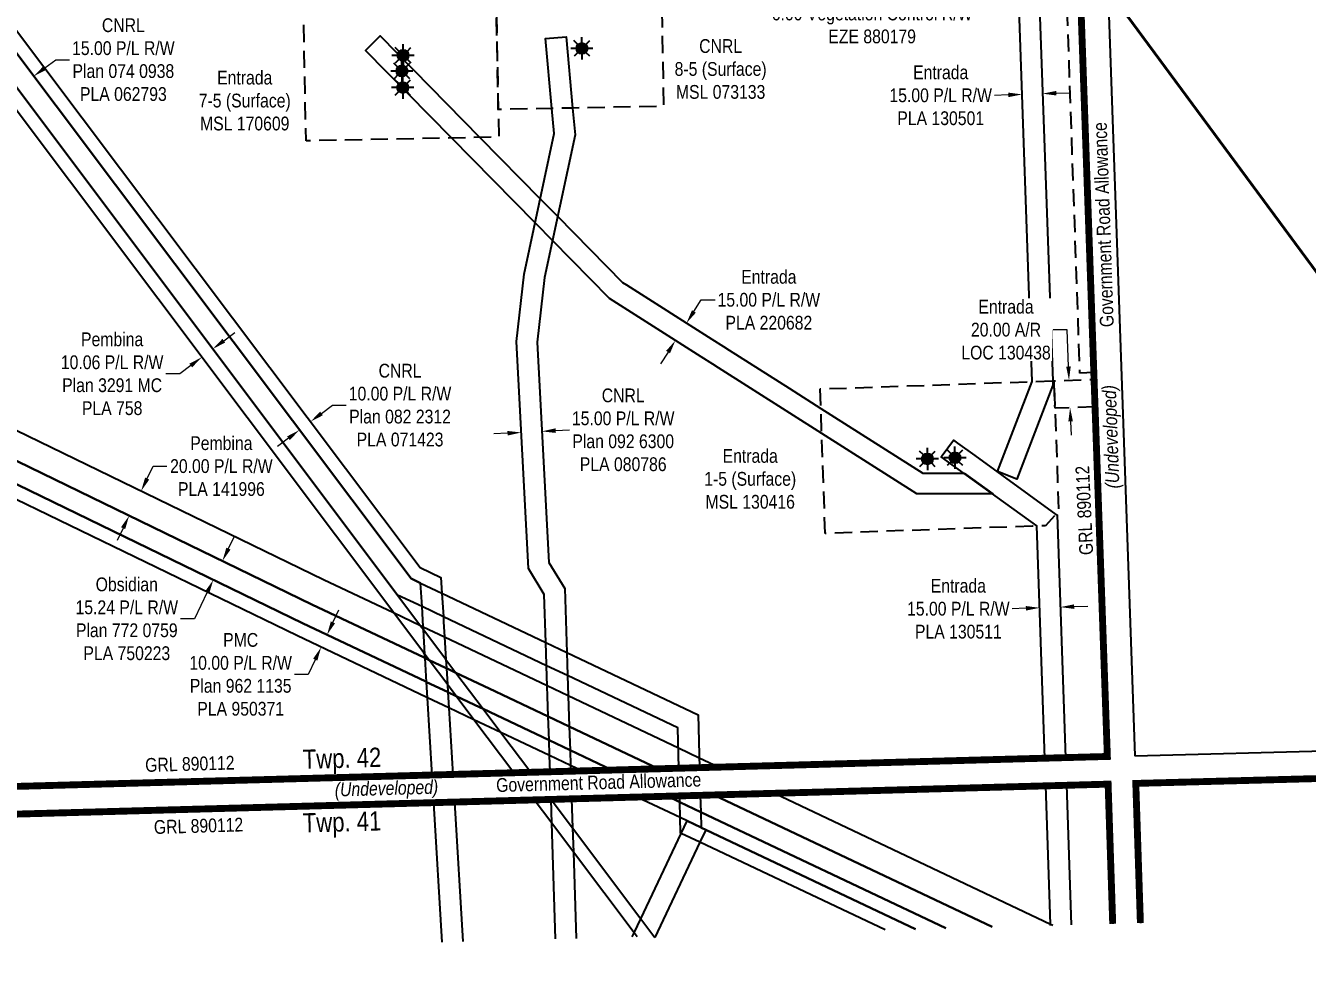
# Model space of a CAD drawing. Extents: x 632269 to 650517, y 5825252 to 5832959.
# Drawn here: x 647098 to 648029, y 5827792 to 5828474 of the extents above; entities that cross this region are included whole.
import ezdxf
from ezdxf.enums import TextEntityAlignment as Align

# ---------------------------------------------------------------- set-up
doc = ezdxf.new("R2010")
doc.units = 0
doc.header["$LTSCALE"] = 5
doc.header["$PDMODE"] = 35
doc.header["$PDSIZE"] = 10
for name, pattern in [('CENTERLINEX3', [5, 2.5, -1, 0.5, -1]), ('DASHDOT2', [12.7, 6.35, -3.175, 0, -3.175]), ('foc-ACCESSROAD', [3.75, 2.5, -1.25]), ('foc-FLOWLINE', [3.75, 2.5, -1.25])]:
    doc.linetypes.add(name, pattern=pattern)
doc.layers.get('Defpoints').update_dxf_attribs({"color": 9})
for name, color, linetype in [('AS-POWER', 104, 'foc-POWER'), ('AS-WILDLIFE', 131, 'DASHDOT2'), ('C-RW', 13, 'Continuous'), ('C-WS-S', 8, 'Continuous'), ('D-TXT', 6, 'Continuous'), ('F-AR', 190, 'foc-ACCESSROAD'), ('F-EZE', 190, 'foc-FLOWLINE'), ('F-RW', 190, 'Continuous'), ('F-WS', 190, 'foc-ACCESSROAD'), ('L-ROAD-T', 7, 'Continuous'), ('L-SEC', 7, 'Continuous')]:
    doc.layers.add(name, color=color, linetype=linetype)
doc.layers.add('AS-TRAPPER BOUNDARY', color=7, linetype='CENTERLINEX3', true_color=0xb85c00, transparency=0.6)
doc.layers.add('AS-TRAPPER-T', color=7, linetype='Continuous', true_color=0xc26100)
for name, color, linetype, lineweight in [('C-RW-T', 13, 'Continuous', 9), ('F-AR-T', 190, 'Continuous', 9), ('F-EZE-T', 190, 'Continuous', 9), ('F-RW-T', 190, 'Continuous', 9), ('F-WS-T', 190, 'Continuous', 9), ('T-TEXT', 48, 'Continuous', 18)]:
    doc.layers.add(name, color=color, linetype=linetype, lineweight=lineweight)
doc.styles.add('80CG', font='ARIALN.TTF', dxfattribs={"height": 10})
doc.styles.add('80L', font='ARIALN.TTF', dxfattribs={"height": 10})
doc.styles.add('80LS', font='ARIALNI.TTF', dxfattribs={"height": 10})
doc.styles.add('foc-LtypeFont', font='ARIALN.TTF', dxfattribs={"height": 7.35})
doc.linetypes.add('foc-POWER', pattern='A,6,-1,["P",foc-LtypeFont,S=0.2,R=0,X=-0.625,Y=-0.75],-1.24,4', length=12.24)
doc.dimstyles.new('Compass 5 000', dxfattribs={"dimscale": 5, "dimtxt": 9, "dimasz": 2, "dimexe": 0.2, "dimexo": 0.0625, "dimgap": 0.5, "dimtad": 0, "dimtih": 1, "dimtoh": 1, "dimzin": 0, "dimdsep": 46, "dimtxsty": '80CG', "dimcen": 0.1, "dimse1": 1, "dimse2": 1, "dimclrd": 256, "dimclrt": 256, "dimaunit": 1, "dimadec": 4, "dimazin": 0, "dimtfac": 0.06, "dimtofl": 0, "dimtmove": 0, "dimatfit": 1, "dimfxl": 0.2, "dimtolj": 1, "dimtzin": 0, "dimlwd": -1, "dimarcsym": 0})

# ---------------------------------------------------------------- blocks, each defined once
blk = doc.blocks.new('*D454')
at = {"layer": 'Defpoints', "color": 0, "transparency": 16777216}
for p in [(647624.76, 5828543.62), (647624.91, 5828537.62), (647626.34, 5828537.66)]:
    blk.add_point(p, dxfattribs=at)
at = {"layer": 'F-EZE-T', "transparency": 16777216}
for p, q in [((647625.94, 5828553.65), (647625.68, 5828563.65)), ((647626.6, 5828527.66), (647627.73, 5828483.24)), ((647627.73, 5828483.24), (647637.73, 5828483.24))]:
    blk.add_line(p, q, dxfattribs=at)
for points in [[(647627.6, 5828553.7), (647624.27, 5828553.61), (647626.19, 5828543.66)], [(647628.26, 5828527.7), (647624.93, 5828527.62), (647626.34, 5828537.66)]]:
    blk.add_solid(points, dxfattribs=at)
at = {"layer": 'F-EZE-T', "transparency": 16777216, "insert": (647712.88, 5828483.24), "char_height": 10, "attachment_point": 5, "style": '80CG'}
blk.add_mtext('\\A1;Fortis\\P6.00 Vegetation Control R/W\\PEZE 880179', dxfattribs=at)
blk = doc.blocks.new('*D483')
at = {"layer": 'Defpoints', "color": 0, "transparency": 16777216}
for p in [(647861.84, 5828217.05), (647856.68, 5828196.92), (647862.62, 5828197.15)]:
    blk.add_point(p, dxfattribs=at)
at = {"layer": 'F-AR-T', "transparency": 16777216}
for p, q in [((647854.45, 5828253.54), (647844.45, 5828253.54)), ((647855.5, 5828226.81), (647854.45, 5828253.54)), ((647857.08, 5828186.93), (647857.47, 5828176.94))]:
    blk.add_line(p, q, dxfattribs=at)
for points in [[(647857.17, 5828226.87), (647853.84, 5828226.74), (647855.9, 5828216.81)], [(647858.74, 5828186.99), (647855.41, 5828186.86), (647856.68, 5828196.92)]]:
    blk.add_solid(points, dxfattribs=at)
at = {"layer": 'F-AR-T', "transparency": 16777216, "insert": (647810.14, 5828253.54), "char_height": 10, "attachment_point": 5, "style": '80CG', "bg_fill": 3, "box_fill_scale": 1.1, "bg_fill_color": 256, "bg_fill_true_color": 13158600, "bg_fill_transparency": 0}
blk.add_mtext('\\A1;Entrada\\P20.00 A/R\\PLOC 130438', dxfattribs=at)
blk = doc.blocks.new('*D538')
at = {"layer": 'Defpoints', "color": 0, "transparency": 16777216}
for p in [(647234.64, 5828238.57), (647225.86, 5828233.52), (647226.6, 5828232.54)]:
    blk.add_point(p, dxfattribs=at)
at = {"layer": 'F-RW-T', "transparency": 16777216}
for p, q in [((647241.9, 5828245.57), (647249.89, 5828251.57)), ((647217.86, 5828227.52), (647209.87, 5828221.51)), ((647209.87, 5828221.51), (647199.87, 5828221.51))]:
    blk.add_line(p, q, dxfattribs=at)
for points in [[(647240.89, 5828246.9), (647242.9, 5828244.23), (647233.9, 5828239.56)], [(647216.86, 5828228.85), (647218.86, 5828226.19), (647225.86, 5828233.52)]]:
    blk.add_solid(points, dxfattribs=at)
at = {"layer": 'F-RW-T', "transparency": 16777216, "insert": (647160.78, 5828221.51), "char_height": 10, "attachment_point": 5, "style": '80CG'}
blk.add_mtext('\\A1;Pembina\\P10.06 P/L R/W\\PPlan 3291 MC\\PPLA 758', dxfattribs=at)
blk = doc.blocks.new('*D609')
at = {"layer": 'Defpoints', "color": 0, "transparency": 16777216}
for p in [(647103.85, 5828437.7), (647108.25, 5828431.85), (647096.25, 5828422.84)]:
    blk.add_point(p, dxfattribs=at)
at = {"layer": 'F-RW-T', "transparency": 16777216}
for p, q in [((647111.85, 5828443.71), (647119.84, 5828449.71)), ((647119.84, 5828449.71), (647129.84, 5828449.71)), ((647083.86, 5828422.69), (647075.86, 5828416.68))]:
    blk.add_line(p, q, dxfattribs=at)
for points in [[(647110.85, 5828445.04), (647112.85, 5828442.37), (647103.85, 5828437.7)], [(647082.86, 5828424.02), (647084.86, 5828421.35), (647091.85, 5828428.69)]]:
    blk.add_solid(points, dxfattribs=at)
at = {"layer": 'F-RW-T', "transparency": 16777216, "insert": (647168.93, 5828449.71), "char_height": 10, "attachment_point": 5, "style": '80CG'}
blk.add_mtext('\\A1;CNRL\\P15.00 P/L R/W\\PPlan 074 0938\\PPLA 062793', dxfattribs=at)
blk = doc.blocks.new('*D617')
at = {"layer": 'Defpoints', "color": 0, "transparency": 16777216}
for p in [(647302.82, 5828189.42), (647294.83, 5828183.42), (647304.85, 5828186.72)]:
    blk.add_point(p, dxfattribs=at)
at = {"layer": 'F-RW-T', "transparency": 16777216}
for p, q in [((647312.85, 5828192.72), (647320.85, 5828198.73)), ((647320.85, 5828198.73), (647330.85, 5828198.73)), ((647288.87, 5828174.71), (647280.87, 5828168.7))]:
    blk.add_line(p, q, dxfattribs=at)
for points in [[(647311.85, 5828194.05), (647313.85, 5828191.39), (647304.85, 5828186.72)], [(647287.87, 5828176.04), (647289.87, 5828173.38), (647296.86, 5828180.71)]]:
    blk.add_solid(points, dxfattribs=at)
at = {"layer": 'F-RW-T', "transparency": 16777216, "insert": (647369.93, 5828198.73), "char_height": 10, "attachment_point": 5, "style": '80CG'}
blk.add_mtext('\\A1;CNRL\\P10.00 P/L R/W\\PPlan 082 2312\\PPLA 071423', dxfattribs=at)
blk = doc.blocks.new('*D623')
at = {"layer": 'Defpoints', "color": 0, "transparency": 16777216}
for p in [(647472.98, 5828179.7), (647458.14, 5828176.32), (647473.12, 5828177.13)]:
    blk.add_point(p, dxfattribs=at)
at = {"layer": 'F-RW-T', "transparency": 16777216}
for p, q in [((647448.02, 5828178.35), (647438.03, 5828177.81)), ((647482.97, 5828180.24), (647492.95, 5828180.78))]:
    blk.add_line(p, q, dxfattribs=at)
for points in [[(647447.93, 5828180.01), (647448.11, 5828176.68), (647458, 5828178.89)], [(647482.88, 5828181.9), (647483.06, 5828178.57), (647472.98, 5828179.7)]]:
    blk.add_solid(points, dxfattribs=at)
at = {"layer": 'F-RW-T', "transparency": 16777216, "insert": (647532.04, 5828180.78), "char_height": 10, "attachment_point": 5, "style": '80CG'}
blk.add_mtext('\\A1;CNRL\\P15.00 P/L R/W\\PPlan 092 6300\\PPLA 080786', dxfattribs=at)
blk = doc.blocks.new('*D635')
at = {"layer": 'Defpoints', "color": 0, "transparency": 16777216}
for p in [(647834.45, 5828054.96), (647834.57, 5828051.51), (647849.52, 5828055.49)]:
    blk.add_point(p, dxfattribs=at)
at = {"layer": 'F-RW-T', "transparency": 16777216}
for p, q in [((647824.58, 5828051.16), (647814.58, 5828050.81)), ((647859.63, 5828052.39), (647869.63, 5828052.74))]:
    blk.add_line(p, q, dxfattribs=at)
for points in [[(647824.52, 5828052.83), (647824.64, 5828049.5), (647834.57, 5828051.51)], [(647859.58, 5828054.05), (647859.69, 5828050.72), (647849.64, 5828052.04)]]:
    blk.add_solid(points, dxfattribs=at)
at = {"layer": 'F-RW-T', "transparency": 16777216, "insert": (647775.5, 5828050.81), "char_height": 10, "attachment_point": 5, "style": '80CG'}
blk.add_mtext('\\A1;Entrada\\P15.00 P/L R/W\\PPLA 130511', dxfattribs=at)
blk = doc.blocks.new('*D636')
at = {"layer": 'Defpoints', "color": 0, "transparency": 16777216}
for p in [(647821.75, 5828424.51), (647821.77, 5828423.99), (647836.76, 5828424.51)]:
    blk.add_point(p, dxfattribs=at)
at = {"layer": 'F-RW-T', "transparency": 16777216}
for p, q in [((647811.76, 5828424.16), (647801.76, 5828423.81)), ((647846.74, 5828425.39), (647856.73, 5828425.74))]:
    blk.add_line(p, q, dxfattribs=at)
for points in [[(647811.7, 5828425.83), (647811.82, 5828422.5), (647821.75, 5828424.51)], [(647846.68, 5828427.05), (647846.79, 5828423.72), (647836.74, 5828425.04)]]:
    blk.add_solid(points, dxfattribs=at)
at = {"layer": 'F-RW-T', "transparency": 16777216, "insert": (647762.68, 5828423.81), "char_height": 10, "attachment_point": 5, "style": '80CG'}
blk.add_mtext('\\A1;Entrada\\P15.00 P/L R/W\\PPLA 130501', dxfattribs=at)
blk = doc.blocks.new('*D648')
at = {"layer": 'Defpoints', "color": 0, "transparency": 16777216}
for p in [(647179.17, 5828137.71), (647181.87, 5828136.41), (647170.43, 5828119.71)]:
    blk.add_point(p, dxfattribs=at)
at = {"layer": 'F-RW-T', "transparency": 16777216}
for p, q in [((647186.23, 5828145.4), (647190.6, 5828154.4)), ((647190.6, 5828154.4), (647200.6, 5828154.4)), ((647168.76, 5828109.4), (647164.4, 5828100.41))]:
    blk.add_line(p, q, dxfattribs=at)
for points in [[(647184.73, 5828146.13), (647187.73, 5828144.67), (647181.87, 5828136.41)], [(647167.26, 5828110.13), (647170.26, 5828108.68), (647173.13, 5828118.4)]]:
    blk.add_solid(points, dxfattribs=at)
at = {"layer": 'F-RW-T', "transparency": 16777216, "insert": (647240.13, 5828154.4), "char_height": 10, "attachment_point": 5, "style": '80CG'}
blk.add_mtext('\\A1;Pembina\\P20.00 P/L R/W\\PPLA 141996', dxfattribs=at)
blk = doc.blocks.new('*D662')
at = {"layer": 'Defpoints', "color": 0, "transparency": 16777216}
for p in [(647576.36, 5828259.44), (647578.03, 5828258.38), (647568.32, 5828246.78)]:
    blk.add_point(p, dxfattribs=at)
at = {"layer": 'F-RW-T', "transparency": 16777216}
for p, q in [((647583.39, 5828266.82), (647588.76, 5828275.25)), ((647588.76, 5828275.25), (647598.76, 5828275.25)), ((647564.62, 5828237.28), (647559.25, 5828228.85))]:
    blk.add_line(p, q, dxfattribs=at)
for points in [[(647581.99, 5828267.71), (647584.8, 5828265.92), (647578.03, 5828258.38)], [(647563.21, 5828238.18), (647566.02, 5828236.39), (647569.98, 5828245.72)]]:
    blk.add_solid(points, dxfattribs=at)
at = {"layer": 'F-RW-T', "transparency": 16777216, "insert": (647637.84, 5828275.25), "char_height": 10, "attachment_point": 5, "style": '80CG'}
blk.add_mtext('\\A1;Entrada\\P15.00 P/L R/W\\PPLA 220682', dxfattribs=at)
blk = doc.blocks.new('*D670')
at = {"layer": 'C-RW-T', "transparency": 16777216}
for p, q in [((647245.27, 5828094.51), (647249.63, 5828103.51)), ((647229.89, 5828062.81), (647220.51, 5828043.48)), ((647220.51, 5828043.48), (647210.51, 5828043.48))]:
    blk.add_line(p, q, dxfattribs=at)
for points in [[(647243.77, 5828095.24), (647246.77, 5828093.79), (647240.9, 5828085.52)], [(647228.39, 5828063.54), (647231.38, 5828062.08), (647234.25, 5828071.81)]]:
    blk.add_solid(points, dxfattribs=at)
at = {"layer": 'Defpoints', "color": 0, "transparency": 16777216}
for p in [(647240.59, 5828085.67), (647233.94, 5828071.96), (647234.25, 5828071.81)]:
    blk.add_point(p, dxfattribs=at)
at = {"layer": 'C-RW-T', "transparency": 16777216, "insert": (647171.42, 5828043.48), "char_height": 10, "attachment_point": 5, "style": '80CG'}
blk.add_mtext('\\A1;Obsidian\\P15.24 P/L R/W\\PPlan 772 0759\\PPLA 750223', dxfattribs=at)
blk = doc.blocks.new('*D686')
at = {"layer": 'Defpoints', "color": 0, "transparency": 16777216}
for p in [(647316.67, 5828032.01), (647312.38, 5828022.98), (647312.61, 5828022.87)]:
    blk.add_point(p, dxfattribs=at)
at = {"layer": 'F-RW-T', "transparency": 16777216}
for p, q in [((647321.18, 5828040.94), (647325.47, 5828049.97)), ((647308.32, 5828013.84), (647303.24, 5828003.12)), ((647303.24, 5828003.12), (647293.24, 5828003.12))]:
    blk.add_line(p, q, dxfattribs=at)
for points in [[(647319.67, 5828041.65), (647322.68, 5828040.22), (647316.89, 5828031.9)], [(647306.82, 5828014.55), (647309.83, 5828013.12), (647312.61, 5828022.87)]]:
    blk.add_solid(points, dxfattribs=at)
at = {"layer": 'F-RW-T', "transparency": 16777216, "insert": (647254.15, 5828003.12), "char_height": 10, "attachment_point": 5, "style": '80CG'}
blk.add_mtext('\\A1;PMC\\P10.00 P/L R/W\\PPlan 962 1135\\PPLA 950371', dxfattribs=at)
blk = doc.blocks.new('GAS')
h = blk.add_hatch(color=255)
h.dxf.hatch_style = 1
edge = h.paths.add_edge_path()
edge.add_arc((0, 0), 0.9, 0, 360)
for p, q in [((-0.81, 0), (-1.62, 0)), ((-0.57, 0.57), (-1.14, 1.14)), ((0, 0.81), (0, 1.62)), ((0.57, 0.57), (1.14, 1.14)), ((1.62, 0), (0.81, 0)), ((-0.57, -0.57), (-1.14, -1.14)), ((0, -0.81), (0, -1.62)), ((1.14, -1.14), (0.57, -0.57))]:
    blk.add_line(p, q)
blk.add_circle((0, 0), 0.8)
blk = doc.blocks.new('label_road_undeveloped')
at = {"layer": 'L-ROAD-T', "style": '80L'}
blk.add_text('Government Road Allowance', height=10, dxfattribs=at).set_placement((0, 0), align=Align.MIDDLE_CENTER)
at = {"layer": 'T-TEXT', "style": '80LS'}
blk.add_text('(Undeveloped)', height=10, dxfattribs=at).set_placement((-154.19, 0), align=Align.MIDDLE_CENTER)

msp = doc.modelspace()

# ---------------------------------------------------------------- linework, layer by layer
at = {"layer": 'AS-POWER', "flags": 128}
msp.add_lwpolyline([(647873.837, 5828222.852), (647863.145, 5828528.567)], dxfattribs=at)
at = {"layer": 'AS-TRAPPER BOUNDARY', "const_width": 4.998, "flags": 128}
for points in [[(647907.757, 5827822.507), (647904.419, 5827923.948), (648707.038, 5827945.334), (649509.321, 5827966.714), (649512.165, 5827866.754)], [(646903.815, 5827794.982), (646901.029, 5827896.414), (647082.243, 5827901.402), (647884.308, 5827923.412), (647887.648, 5827821.952)]]:
    msp.add_lwpolyline(points, dxfattribs=at)
at = {"layer": 'AS-WILDLIFE', "const_width": 1.999, "flags": 128}
msp.add_lwpolyline([(648254.632, 5827832.073), (648123.938, 5827986), (648100.25, 5828022.5), (648075.75, 5828060.5), (648087.375, 5828168), (648070.313, 5828223.5), (648048.187, 5828278.5), (647856.875, 5828537.5), (647754.375, 5828673), (647625.677, 5828842.879)], dxfattribs=at)
at = {"layer": 'C-RW'}
for points in [[(647074.063, 5828166.467), (647305.764, 5828054.045), (647387.384, 5828015.325), (647388.189, 5828014.943), (647391.038, 5828013.592), (647402.956, 5828007.937), (647403.637, 5828007.613), (647410.573, 5828004.323), (647434.627, 5827992.911), (647477.587, 5827972.526), (647492.832, 5827965.291), (647492.832, 5827965.291), (647557.615, 5827934.549), (647524.013, 5827933.627), (647493.396, 5827948.167), (647478.16, 5827955.382), (647430.245, 5827978.127), (647428.097, 5827979.146), (647410.709, 5827987.395), (647404.68, 5827990.265), (647404.298, 5827990.447), (647389.221, 5827997.59), (647388.589, 5827997.889), (647299.173, 5828040.309), (647074.594, 5828149.274)], [(647766.358, 5827818.716), (647588.417, 5827903.058), (647573.233, 5827910.24), (647564.108, 5827914.608), (647573.053, 5827914.854), (647588.048, 5827915.266), (647597.744, 5827915.532), (647800.006, 5827819.642)]]:
    msp.add_lwpolyline(points, dxfattribs=at)
at = {"layer": 'F-AR', "flags": 128}
msp.add_lwpolyline([(647874.718, 5828197.631), (647845.728, 5828196.488), (647845.028, 5828216.475), (647874.025, 5828217.465), (647874.718, 5828197.631)], close=True, dxfattribs=at)
at = {"layer": 'F-EZE', "flags": 128}
msp.add_lwpolyline([(647873.853, 5828222.377), (647863.853, 5828222.027), (647853.604, 5828515.104), (647852.964, 5828533.395), (647862.97, 5828533.564), (647863.61, 5828515.272), (647873.853, 5828222.377)], close=True, dxfattribs=at)
at = {"layer": 'F-RW'}
for points in [[(647853.192, 5828813.14), (647853.715, 5828798.191), (647823.725, 5828797.403), (647825.572, 5828744.558), (647832.756, 5828539.06), (647832.966, 5828533.059), (647833.606, 5828514.767), (647844.034, 5828216.44), (647844.145, 5828213.259), (647818.03, 5828145.092), (647804.022, 5828150.458), (647829.045, 5828215.858), (647818.604, 5828514.515), (647817.965, 5828532.806), (647817.755, 5828538.808), (647810.577, 5828744.179), (647808.207, 5828811.868), (647853.192, 5828813.14)], [(647779.695, 5828149.242), (647800.463, 5828134.222), (647745.294, 5828134.251), (647676.26, 5828178.145), (647601.365, 5828225.767), (647597.162, 5828228.44), (647588.702, 5828233.819), (647522.152, 5828276.137), (647480.572, 5828318.4), (647468.752, 5828330.414), (647467.977, 5828331.202), (647407.315, 5828392.862), (647344.781, 5828456.424), (647355.47, 5828466.941), (647427.952, 5828393.265), (647471.743, 5828348.755), (647484.338, 5828335.953), (647531.642, 5828287.873), (647534.352, 5828286.15), (647596.32, 5828246.745), (647604.786, 5828241.363), (647608.984, 5828238.693), (647652.575, 5828210.976), (647675.622, 5828196.322), (647749.658, 5828149.247), (647779.695, 5828149.242)], [(647493.766, 5827936.927), (647493.902, 5827932.801), (647478.908, 5827932.39), (647478.521, 5827944.153), (647478.16, 5827955.382), (647477.587, 5827972.526), (647476.37, 5828009.463), (647476.343, 5828010.27), (647475.815, 5828026.328), (647474.669, 5828061.194), (647463.348, 5828080.012), (647454.432, 5828244.967), (647459.991, 5828293.976), (647481.908, 5828396.139), (647480.245, 5828414.304), (647475.599, 5828465.054), (647490.536, 5828466.422), (647495.282, 5828414.598), (647497.054, 5828395.229), (647474.813, 5828291.553), (647469.477, 5828244.523), (647478.125, 5828084.548), (647489.532, 5828065.585), (647491.062, 5828019.096), (647491.335, 5828010.765), (647491.616, 5828002.231), (647492.832, 5827965.291), (647493.396, 5827948.167), (647493.766, 5827936.927)], [(647847.299, 5828118.948), (647853.466, 5827942.682), (647838.395, 5827942.267), (647832.492, 5828110.975), (647775.482, 5828152.29), (647763.131, 5828161.205), (647763.75, 5828162.062), (647771.911, 5828173.367), (647774.872, 5828171.228), (647787.456, 5828162.145), (647846.31, 5828119.331), (647847.299, 5828118.948)]]:
    msp.add_lwpolyline(points, close=True, dxfattribs=at)
for points in [[(647084.841, 5828479.662), (647384.452, 5828080.731), (647399.676, 5828073.51), (647400.361, 5828062.118), (647401.388, 5828045.03), (647401.61, 5828041.339), (647402.266, 5828030.415), (647403.249, 5828014.076), (647403.637, 5828007.613), (647404.343, 5827995.873), (647404.68, 5827990.265), (647405.346, 5827978.914), (647408.275, 5827930.451), (647393.272, 5827930.039), (647389.897, 5827986.203), (647389.221, 5827997.59), (647388.189, 5828014.943), (647388.031, 5828017.595), (647386.95, 5828035.776), (647386.834, 5828037.737), (647386.24, 5828047.734), (647385.953, 5828052.351), (647384.894, 5828069.455), (647377.946, 5828072.748), (647076.847, 5828473.658)], [(647076.849, 5828473.659), (647377.953, 5828072.745), (647384.894, 5828069.454), (647400.361, 5828062.118), (647475.815, 5828026.328), (647491.062, 5828019.096), (647586.461, 5827973.849), (647587.503, 5827935.37), (647572.509, 5827934.959), (647571.716, 5827964.241), (647491.616, 5828002.231), (647476.37, 5828009.463), (647401.388, 5828045.03), (647385.953, 5828052.351), (647368.164, 5828060.791), (647064.863, 5828464.63)], [(647064.863, 5828464.63), (647368.164, 5828060.791), (647385.871, 5828037.214), (647386.951, 5828035.776), (647402.398, 5828015.208), (647403.248, 5828014.076), (647410.573, 5828004.323), (647430.245, 5827978.127), (647443.152, 5827960.938), (647464.87, 5827932.005), (647452.547, 5827931.666), (647423.617, 5827970.205), (647410.709, 5827987.395), (647404.343, 5827995.872), (647403.829, 5827996.557), (647391.038, 5828013.592), (647388.031, 5828017.595), (647387.146, 5828018.774), (647065.401, 5828447.171)], [(647073.366, 5828189.049), (647314.422, 5828072.089), (647365.193, 5828048), (647384.728, 5828038.736), (647386.834, 5828037.737), (647402.266, 5828030.415), (647476.845, 5827995.035), (647492.091, 5827987.801), (647572.106, 5827949.842), (647587.306, 5827942.634), (647587.306, 5827942.634), (647601.764, 5827935.762), (647587.503, 5827935.37), (647572.509, 5827934.958), (647557.615, 5827934.549), (647492.832, 5827965.291), (647477.587, 5827972.526), (647434.627, 5827992.911), (647410.573, 5828004.323), (647403.637, 5828007.613), (647402.956, 5828007.937), (647391.038, 5828013.592), (647388.189, 5828014.943), (647387.384, 5828015.325), (647305.764, 5828054.045), (647074.063, 5828166.467)], [(647074.594, 5828149.274), (647299.173, 5828040.309), (647388.589, 5827997.889), (647389.221, 5827997.59), (647404.298, 5827990.447), (647404.68, 5827990.265), (647410.709, 5827987.395), (647428.097, 5827979.146), (647430.245, 5827978.127), (647478.16, 5827955.382), (647493.396, 5827948.167), (647493.396, 5827948.167), (647524.013, 5827933.627), (647501.965, 5827933.022), (647493.766, 5827936.927), (647478.521, 5827944.153), (647443.152, 5827960.938), (647423.617, 5827970.205), (647405.33, 5827978.912), (647389.897, 5827986.203), (647389.38, 5827986.448), (647294.848, 5828031.296), (647074.942, 5828137.996)], [(647842.404, 5827820.809), (647842.375, 5827821.707), (647839.057, 5827922.166), (647854.128, 5827922.58), (647857.465, 5827821.223)], [(647400.57, 5827808.651), (647394.481, 5827909.954), (647409.483, 5827910.366), (647415.573, 5827809.064)], [(647542.143, 5827812.546), (647539.994, 5827815.406), (647495.837, 5827874.104), (647480.139, 5827894.989), (647467.37, 5827911.954), (647479.695, 5827912.292), (647495.261, 5827891.594), (647544.855, 5827825.66), (647555.039, 5827812.122)], [(647482.909, 5827810.917), (647480.139, 5827894.989), (647479.695, 5827912.292), (647494.566, 5827912.7), (647495.261, 5827891.594), (647495.837, 5827874.104), (647497.905, 5827811.329)], [(647744.315, 5827818.109), (647592.082, 5827890.281), (647589.02, 5827891.733), (647588.681, 5827891.893), (647578.526, 5827896.702), (647573.822, 5827898.926), (647573.481, 5827899.088), (647542.048, 5827914.002), (647564.108, 5827914.608), (647573.233, 5827910.24), (647588.417, 5827903.058), (647766.358, 5827818.716)], [(647722.24, 5827817.502), (647587.799, 5827881.24), (647574.245, 5827887.665), (647573.784, 5827887.884), (647573.481, 5827899.088), (647573.233, 5827910.24), (647573.053, 5827914.854), (647588.048, 5827915.266), (647588.417, 5827903.058), (647588.681, 5827891.893), (647589.02, 5827891.733), (647592.082, 5827890.281), (647744.313, 5827818.109)], [(647800.006, 5827819.642), (647597.744, 5827915.532), (647641.885, 5827916.745), (647842.375, 5827821.707), (647844.167, 5827820.857)], [(647538.588, 5827812.449), (647539.994, 5827815.406), (647544.855, 5827825.66), (647574.245, 5827887.665), (647578.526, 5827896.702), (647588.681, 5827891.893), (647589.02, 5827891.733), (647592.082, 5827890.281), (647587.799, 5827881.24), (647555.039, 5827812.122)]]:
    msp.add_lwpolyline(points, dxfattribs=at)
at = {"layer": 'F-WS', "flags": 128}
for points in [[(647558.902, 5828541.943), (647559.051, 5828535.948), (647561.365, 5828415.889), (647495.282, 5828414.598), (647480.245, 5828414.304), (647441.308, 5828413.543), (647438.976, 5828532.89), (647438.962, 5828533.6), (647474.289, 5828533.799), (647539.045, 5828535.445), (647538.895, 5828541.434), (647558.902, 5828541.943)], [(647358.946, 5828530.856), (647378.934, 5828531.364), (647438.976, 5828532.891), (647441.308, 5828413.543), (647441.699, 5828393.534), (647301.632, 5828390.797), (647298.925, 5828529.329), (647358.946, 5828530.856)], [(647829.467, 5828110.854), (647678.809, 5828105.589), (647675.123, 5828210.507), (647829.044, 5828215.876), (647844.034, 5828216.44), (647845.028, 5828216.475), (647845.728, 5828196.488), (647848.35, 5828121.519), (647846.248, 5828119.265), (647838.707, 5828111.177), (647829.467, 5828110.854)]]:
    msp.add_lwpolyline(points, close=True, dxfattribs=at)
at = {"layer": 'L-SEC'}
for p, q in [((647875.669, 5828746.02), (647903.716, 5827944.053)), ((647855.565, 5828745.317), (647883.605, 5827943.517)), ((647903.716, 5827944.053), (648706.502, 5827965.444)), ((647904.419, 5827923.948), (648707.038, 5827945.334)), ((647081.691, 5827921.511), (647883.757, 5827943.521)), ((647082.243, 5827901.402), (647884.308, 5827923.412)), ((647884.308, 5827923.412), (647887.648, 5827821.952)), ((647904.414, 5827924.073), (647907.757, 5827822.507))]:
    msp.add_line(p, q, dxfattribs=at)

# ---------------------------------------------------------------- block references
at = {"layer": 'C-WS-S', "xscale": 4.998345000000032, "yscale": 4.998345000000032, "zscale": 4.998345000000032, "rotation": 0.08236396073204832}
for p in [(647372.184, 5828452.87), (647502.004, 5828457.902), (647371.239, 5828441.487), (647371.941, 5828429.487), (647773.044, 5828160.535), (647753.067, 5828159.708)]:
    msp.add_blockref('GAS', p, dxfattribs=at)
at = {"layer": 'L-ROAD-T', "rotation": 1.571889538686099}
msp.add_blockref('label_road_undeveloped', (647514.206, 5827924.707), dxfattribs=at)

# ---------------------------------------------------------------- texts
at = {"layer": 'D-TXT', "color": 3, "char_height": 14, "attachment_point": 1, "rotation": 1.613644, "style": '80L'}
for s, width, insert in [('Twp. 42', 56.34055, (647299.08, 5827948.419)), ('Twp. 41', 54.22049, (647299.08, 5827902.201))]:
    msp.add_mtext_dynamic_manual_height_columns(s, width=width, gutter_width=47.5, heights=[0], dxfattribs=dict(at, insert=insert))

# ---------------------------------------------------------------- dimensions: what is measured, and where the dimension line sits
at = {"layer": 'C-RW-T'}
dim = msp.add_linear_dim(base=(647234.251, 5828071.809), p1=(647240.591, 5828085.667), p2=(647233.941, 5828071.96), angle=244.117736, text='Obsidian\\P15.24 P/L R/W\\PPlan 772 0759\\PPLA 750223', dimstyle='Compass 5 000', dxfattribs=at)
dim.commit()
dim.dimension.update_dxf_attribs({"geometry": '*D670', "text_midpoint": (647171.424, 5828043.482), "dimtype": 161})
at = {"layer": 'F-EZE-T', "color": 3}
dim = msp.add_linear_dim(base=(647626.343, 5828537.658), p1=(647624.761, 5828543.62), p2=(647624.914, 5828537.622), angle=271.45593, text='Fortis\\P6.00 Vegetation Control R/W\\PEZE 880179', dimstyle='Compass 5 000', dxfattribs=at)
dim.commit()
dim.dimension.update_dxf_attribs({"geometry": '*D454', "text_midpoint": (647712.88, 5828483.238), "dimtype": 161})
at = {"layer": 'F-RW-T'}
for p1, p2, distance, text, picture, middle in [((647096.252, 5828422.836), (647108.249, 5828431.846), 7.322, 'CNRL\\P15.00 P/L R/W\\PPlan 074 0938\\PPLA 062793', '*D609', (647168.927, 5828449.711)), ((647836.761, 5828424.51), (647821.769, 5828423.986), -0.528, 'Entrada\\P15.00 P/L R/W\\PPLA 130501', '*D636', (647762.68, 5828423.815)), ((647568.317, 5828246.781), (647576.363, 5828259.436), -1.973, 'Entrada\\P15.00 P/L R/W\\PPLA 220682', '*D662', (647637.842, 5828275.254)), ((647234.64, 5828238.575), (647226.601, 5828232.537), -1.235, 'Pembina\\P10.06 P/L R/W\\PPlan 3291 MC\\PPLA 758', '*D538', (647160.785, 5828221.513)), ((647294.83, 5828183.422), (647302.821, 5828189.423), -3.386, 'CNRL\\P10.00 P/L R/W\\PPlan 082 2312\\PPLA 071423', '*D617', (647369.929, 5828198.726)), ((647458.143, 5828176.32), (647473.121, 5828177.129), 2.572, 'CNRL\\P15.00 P/L R/W\\PPlan 092 6300\\PPLA 080786', '*D623', (647532.035, 5828180.777)), ((647170.432, 5828119.708), (647179.168, 5828137.714), -2.998, 'Pembina\\P20.00 P/L R/W\\PPLA 141996', '*D648', (647240.132, 5828154.399))]:
    dim = msp.add_aligned_dim(p1=p1, p2=p2, distance=distance, text=text, dimstyle='Compass 5 000', dxfattribs=at)
    dim.commit()
    dim.dimension.update_dxf_attribs({"geometry": picture, "text_midpoint": middle})

# ---------------------------------------------------------------- next in the draw order: texts
at = {"layer": 'AS-TRAPPER-T', "insert": (647223.549, 5827893.058), "char_height": 9.99669, "width": 64.43746, "attachment_point": 5, "rotation": 1.704746, "style": '80CG', "bg_fill": 3, "box_fill_scale": 1.15, "bg_fill_color": 256, "bg_fill_true_color": 256, "bg_fill_transparency": 0}
msp.add_mtext('\\A1;GRL 890112', dxfattribs=at)

# ---------------------------------------------------------------- next in the draw order: linework, layer by layer
at = {"layer": 'AS-TRAPPER BOUNDARY', "const_width": 4.998, "flags": 128}
msp.add_lwpolyline([(646250.09, 5828521.237), (646279.287, 5827899.479), (647081.69, 5827921.511), (647883.757, 5827943.521), (647863.61, 5828515.272), (647694.636, 5828512.43), (647693.799, 5828545.378), (647062.865, 5828529.337), (646901.923, 5828525.245), (646837.529, 5828524.065), (646404.65, 5828521.975)], close=True, dxfattribs=at)

# ---------------------------------------------------------------- next in the draw order: texts
at = {"layer": 'AS-TRAPPER-T', "char_height": 9.99669, "width": 64.43746, "attachment_point": 5, "style": '80CG', "bg_fill": 3, "box_fill_scale": 1.15, "bg_fill_color": 256, "bg_fill_true_color": 256, "bg_fill_transparency": 0}
for insert, rotation in [((647867.066, 5828122.261), 92.652621), ((647217.228, 5827938.098), 1.57189)]:
    msp.add_mtext('\\A1;GRL 890112', dxfattribs=dict(at, insert=insert, rotation=rotation))
at = {"layer": 'F-WS-T', "char_height": 9.99669, "width": 66.23769, "attachment_point": 5, "style": '80CG', "bg_fill": 2}
for s, insert in [('\\A1;CNRL\\P8-5 (Surface)\\PMSL 073133', (647602.814, 5828442.922)), ('\\A1;Entrada\\P7-5 (Surface)\\PMSL 170609', (647257.101, 5828419.966)), ('\\A1;Entrada\\P1-5 (Surface)\\PMSL 130416', (647624.308, 5828145.143))]:
    msp.add_mtext(s, dxfattribs=dict(at, insert=insert))

# ---------------------------------------------------------------- next in the draw order: dimensions: what is measured, and where the dimension line sits
at = {"layer": 'F-AR-T'}
dim = msp.add_linear_dim(base=(647856.683, 5828196.92), p1=(647861.837, 5828217.049), p2=(647862.622, 5828197.154), angle=272.258349, text='Entrada\\P20.00 A/R\\PLOC 130438', dimstyle='Compass 5 000', override={"dimtfill": 1}, dxfattribs=at)
dim.commit()
dim.dimension.update_dxf_attribs({"geometry": '*D483', "text_midpoint": (647810.136, 5828253.538), "dimtype": 161})

# ---------------------------------------------------------------- next in the draw order: block references
at = {"layer": 'L-ROAD-T', "rotation": 92.00291991713206}
msp.add_blockref('label_road_undeveloped', (647880.846, 5828329.856), dxfattribs=at)

# ---------------------------------------------------------------- next in the draw order: dimensions: what is measured, and where the dimension line sits
at = {"layer": 'F-RW-T'}
dim = msp.add_aligned_dim(p1=(647849.519, 5828055.491), p2=(647834.452, 5828054.964), distance=3.455, text='Entrada\\P15.00 P/L R/W\\PPLA 130511', dimstyle='Compass 5 000', dxfattribs=at)
dim.commit()
dim.dimension.update_dxf_attribs({"geometry": '*D635', "text_midpoint": (647775.502, 5828050.811)})
dim = msp.add_linear_dim(base=(647312.607, 5828022.871), p1=(647316.668, 5828032.01), p2=(647312.383, 5828022.977), angle=244.619199, text='PMC\\P10.00 P/L R/W\\PPlan 962 1135\\PPLA 950371', dimstyle='Compass 5 000', dxfattribs=at)
dim.commit()
dim.dimension.update_dxf_attribs({"geometry": '*D686', "text_midpoint": (647254.154, 5828003.119), "dimtype": 161})

doc.saveas('drawing.dxf')
